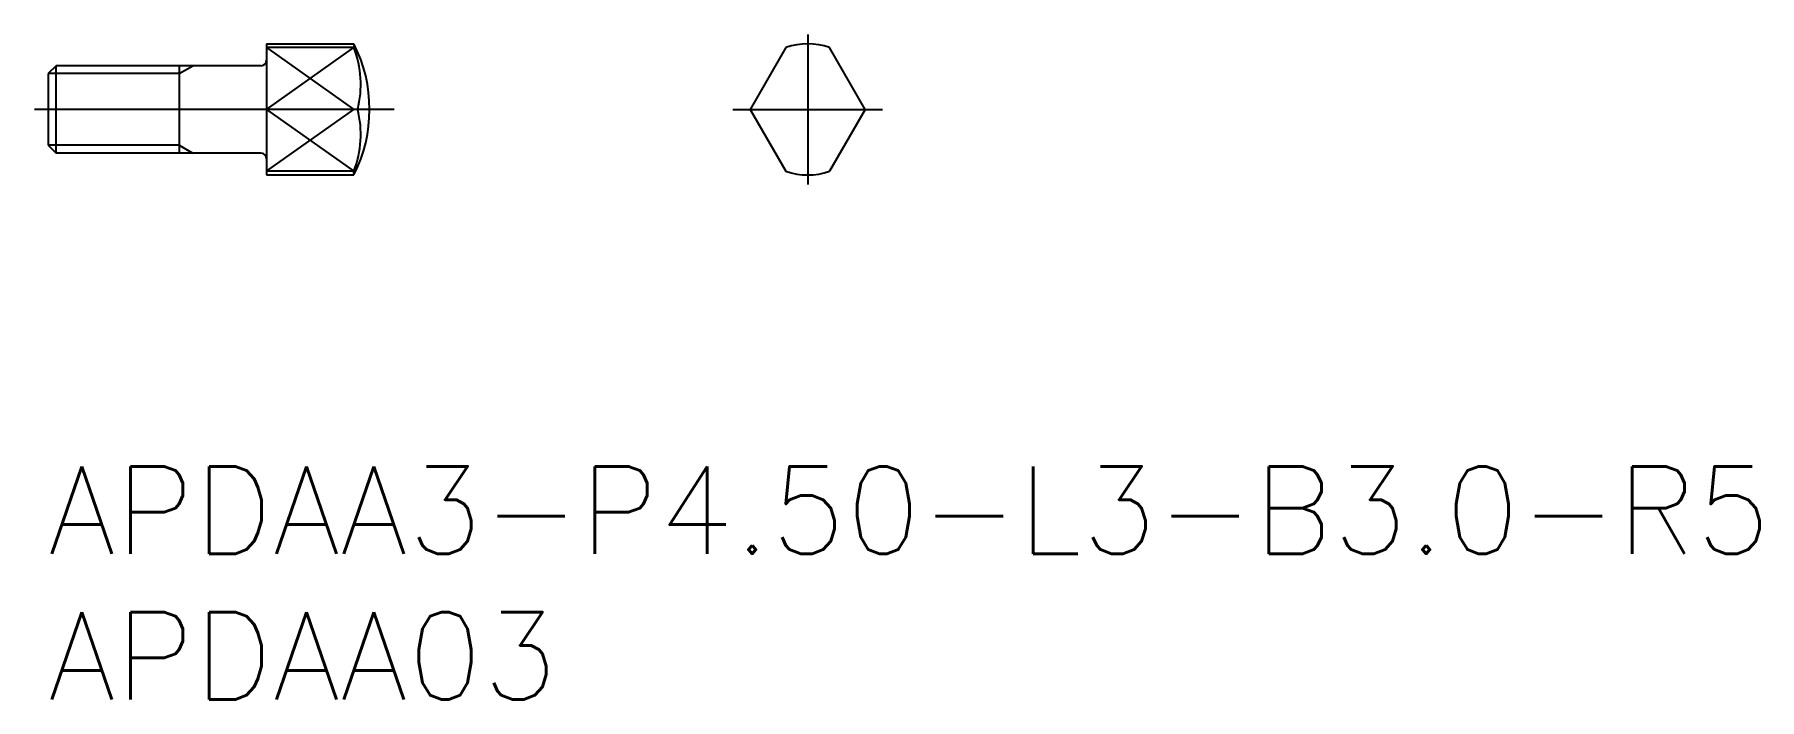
# Model space of a CAD drawing. Extents: x -0.5 to 58.8, y -8 to 14.8.
import ezdxf

# ---------------------------------------------------------------- set-up
doc = ezdxf.new("R2010")
doc.units = 0
doc.header["$LTSCALE"] = 0.5
doc.linetypes.add('CENTER', pattern=[50.8, 31.75, -6.35, 6.35, -6.35])
for name, color, linetype in [('MSM_CENTER', 1, 'CENTER'), ('MSM_CONTINUOUS', 7, 'CONTINUOUS'), ('MSM_NARROW', 5, 'CONTINUOUS'), ('MSM_PART_NUMBER', 7, 'CONTINUOUS')]:
    doc.layers.add(name, color=color, linetype=linetype)
doc.styles.get("Standard").update_dxf_attribs({"font": 'txt.shx', "height": 1, "bigfont": 'bigfont.shx'})

# ---------------------------------------------------------------- blocks, each defined once
blk = doc.blocks.new('*U13')
at = {"layer": 'MSM_PART_NUMBER'}
blk.add_text('APDAA3-P4.50-L3-B3.0-R5', height=3, dxfattribs=at).set_placement((0, -3))
blk = doc.blocks.new('*U14')
at = {"layer": 'MSM_PART_NUMBER'}
blk.add_text('APDAA03', height=3, dxfattribs=at).set_placement((0, -8))

msp = doc.modelspace()

# ---------------------------------------------------------------- linework, layer by layer
at = {"layer": 'MSM_CENTER'}
for p, q in [((26.08, 14.821), (26.08, 9.679)), ((11.875, 12.25), (-0.469, 12.25)), ((23.509, 12.25), (28.65, 12.25))]:
    msp.add_line(p, q, dxfattribs=at)
at = {"layer": 'MSM_CONTINUOUS'}
for p, q in [((7.5, 14.5), (7.5, 10)), ((7.5, 14.5), (10.5, 14.5)), ((10.5, 14.371), (7.5, 14.371)), ((25.33, 14.371), (24.105, 12.25)), ((28.055, 12.25), (26.83, 14.371)), ((0.271, 13.75), (0, 13.479)), ((0.271, 10.75), (0.271, 13.75)), ((7.3, 13.75), (0.271, 13.75)), ((4.5, 13.75), (4.5, 10.75)), ((0, 13.479), (0, 11.021)), ((10.628, 12.25), (7.5, 12.25)), ((24.105, 12.25), (25.33, 10.129)), ((28.055, 12.25), (26.83, 10.129)), ((0, 11.021), (0.271, 10.75)), ((7.3, 10.75), (0.271, 10.75)), ((10.5, 10.129), (7.5, 10.129)), ((7.5, 10), (10.5, 10))]:
    msp.add_line(p, q, dxfattribs=at)
for centre, radius, start, end in [((6.035, 12.25), 5, 333.25632, 26.74368), ((7.184, 13.106), 3.549, 346.04035, 20.88576), ((26.08, 12.25), 2.25, 70.52878, 109.47122), ((7.3, 13.95), 0.2, 270, 0), ((7.184, 11.394), 3.549, 339.11424, 13.95965), ((7.3, 10.55), 0.2, 0, 90), ((26.08, 12.25), 2.25, 250.52878, 289.47122)]:
    msp.add_arc(centre, radius, start, end, dxfattribs=at)
at = {"layer": 'MSM_NARROW'}
for p, q in [((7.5, 14.371), (10.5, 12.25)), ((7.5, 12.25), (10.5, 14.371)), ((10.5, 14.435), (10.5, 14.371)), ((4.5, 13.479), (4.969, 13.75)), ((4.5, 13.479), (0, 13.479)), ((7.5, 10.129), (10.5, 12.25)), ((7.5, 12.25), (10.5, 10.129)), ((4.5, 11.021), (0, 11.021)), ((4.5, 11.021), (4.969, 10.75)), ((10.5, 10.065), (10.5, 10.129))]:
    msp.add_line(p, q, dxfattribs=at)

# ---------------------------------------------------------------- block references
at = {"layer": 'MSM_CONTINUOUS'}
for name in ['*U13', '*U14']:
    msp.add_blockref(name, (0, 0), dxfattribs=at)

doc.saveas('drawing.dxf')
